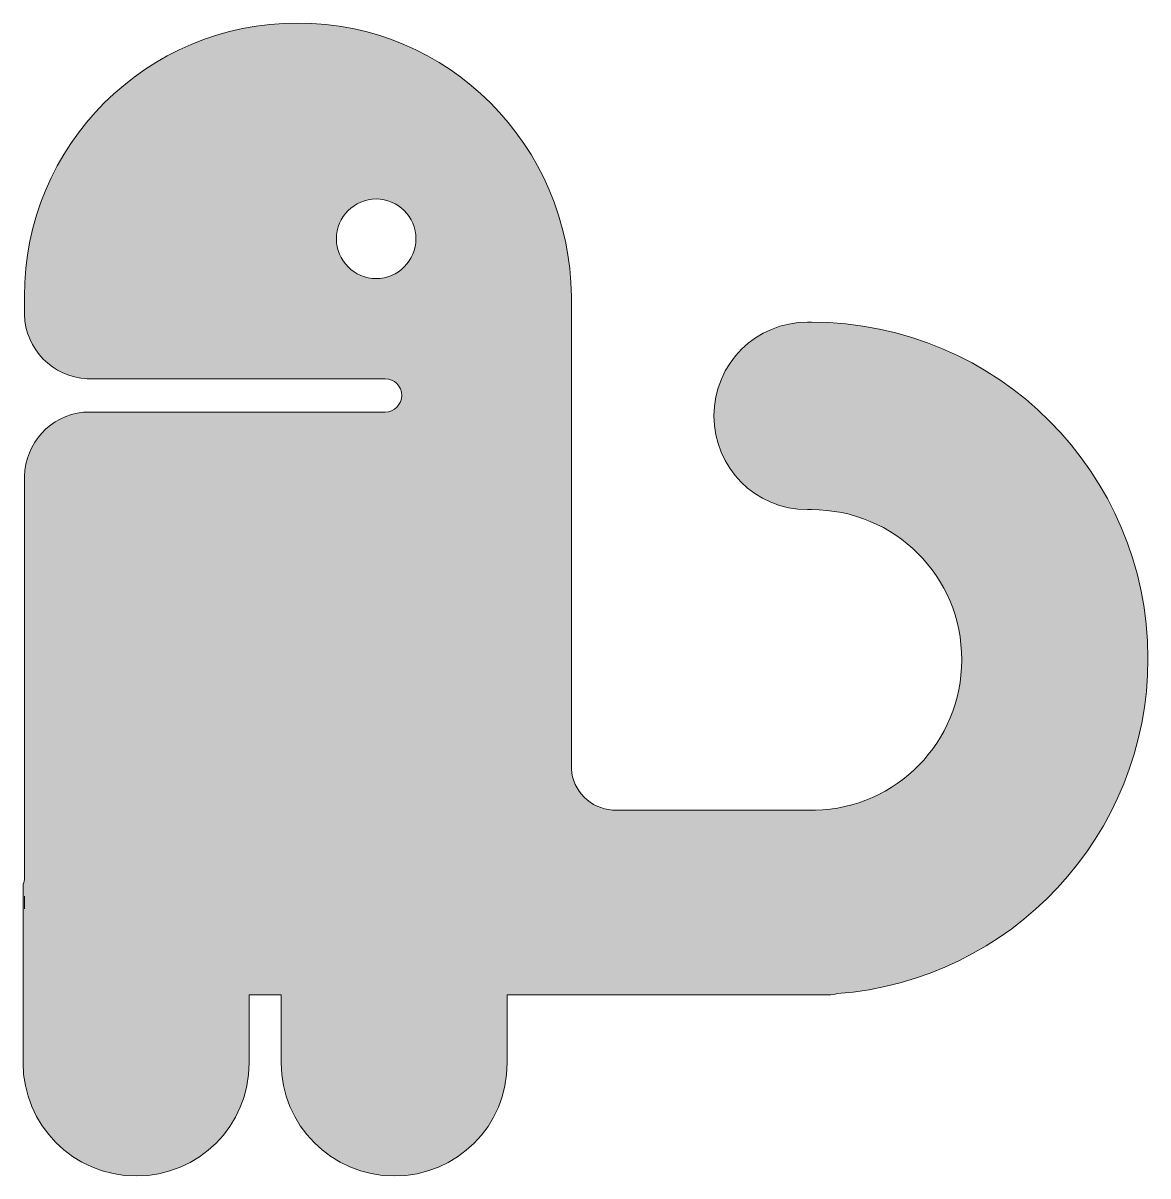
# Model space of a CAD drawing. Header units: inches. Extents: x 6.3 to 93.9, y 30.2 to 120.
import ezdxf

# ---------------------------------------------------------------- set-up
doc = ezdxf.new("R2010")
doc.units = ezdxf.units.IN
doc.header["$MEASUREMENT"] = 0
doc.layers.add('Layer 1', color=7, linetype='Continuous')

# ---------------------------------------------------------------- blocks, each defined once
blk = doc.blocks.new('block 2')
at = {"layer": 'Layer 1', "true_color": 0xffffff}
h = blk.add_hatch(color=7, dxfattribs=at)
h.dxf.hatch_style = 2
edge = h.paths.add_edge_path()
edge.add_spline(control_points=[(11.8, 92.3), (11.8, 92.3), (34.5, 92.3), (34.5, 92.3), (35.2, 92.3), (35.8, 91.7), (35.8, 91), (35.8, 90.3), (35.2, 89.7), (34.5, 89.7), (34.5, 89.7), (12.1, 89.7), (12.1, 89.7), (12.1, 89.7), (11, 89.7), (11, 89.7), (8.4, 89.4), (6.5, 87.3), (6.4, 84.7), (6.4, 84.7), (6.4, 84.5), (6.4, 84.5), (6.4, 84.5), (6.4, 53.3), (6.4, 53.3), (6.4, 53.1), (6.3, 53), (6.3, 52.8), (6.3, 52.8), (6.3, 39), (6.3, 39), (6.3, 34.2), (10.2, 30.2), (15.1, 30.2), (20, 30.2), (23.9, 34.1), (23.9, 39), (23.9, 39), (23.9, 44.3), (23.9, 44.3), (23.9, 44.3), (26.4, 44.3), (26.4, 44.3), (26.4, 44.3), (26.4, 39), (26.4, 39), (26.4, 34.2), (30.3, 30.2), (35.2, 30.2), (40.1, 30.2), (44, 34.1), (44, 39), (44, 39), (44, 44.3), (44, 44.3), (44, 44.3), (68, 44.3), (68, 44.3), (67.9, 44.3), (68.1, 44.3), (68.2, 44.3), (68.2, 44.3), (68.1, 44.3), (68.1, 44.3), (68.1, 44.3), (68.7, 44.3), (68.7, 44.3), (69, 44.3), (69.4, 44.3), (69.7, 44.4), (83.2, 45.4), (93.9, 56.7), (93.9, 70.5), (93.9, 84.9), (82.2, 96.7), (67.7, 96.7), (67.7, 96.7), (67.7, 96.7), (67.7, 96.7), (67.6, 96.7), (67.5, 96.7), (67.4, 96.7), (63.4, 96.7), (60.1, 93.5), (60.1, 89.4), (60.1, 85.4), (63.3, 82.1), (67.4, 82.1), (67.5, 82.1), (67.6, 82.1), (67.7, 82.1), (67.7, 82.1), (67.7, 82.1), (67.7, 82.1), (74.2, 82.1), (79.4, 76.9), (79.4, 70.4), (79.4, 64), (74.3, 58.8), (68, 58.7), (68, 58.7), (52.2, 58.7), (52.2, 58.7), (50.5, 58.8), (49.1, 60.2), (49, 61.9), (49, 61.9), (49, 98.7), (49, 98.7), (48.9, 110.5), (39.4, 120), (27.7, 120), (15.9, 120), (6.4, 110.5), (6.4, 98.7), (6.4, 98.7), (6.4, 97.5), (6.4, 97.5), (6.4, 97.5), (6.4, 97.3), (6.4, 97.3), (6.5, 94.6), (8.6, 92.4), (11.3, 92.3), (11.3, 92.3), (11.8, 92.3), (11.8, 92.3)], knot_values=[0, 0, 0, 0, 1, 1, 1, 2, 2, 2, 3, 3, 3, 4, 4, 4, 5, 5, 5, 6, 6, 6, 7, 7, 7, 8, 8, 8, 9, 9, 9, 10, 10, 10, 11, 11, 11, 12, 12, 12, 13, 13, 13, 14, 14, 14, 15, 15, 15, 16, 16, 16, 17, 17, 17, 18, 18, 18, 19, 19, 19, 20, 20, 20, 21, 21, 21, 22, 22, 22, 23, 23, 23, 24, 24, 24, 25, 25, 25, 26, 26, 26, 27, 27, 27, 28, 28, 28, 29, 29, 29, 30, 30, 30, 31, 31, 31, 32, 32, 32, 33, 33, 33, 34, 34, 34, 35, 35, 35, 36, 36, 36, 37, 37, 37, 38, 38, 38, 39, 39, 39, 40, 40, 40, 41, 41, 41, 42, 42, 42, 42], degree=3, periodic=1)
edge = h.paths.add_edge_path()
edge.add_spline(control_points=[(6.4, 51), (6.4, 51.2), (6.4, 51.3), (6.4, 51.5), (6.4, 51.7), (6.4, 51.8), (6.4, 52), (6.4, 52), (6.4, 51), (6.4, 51)], knot_values=[0, 0, 0, 0, 1, 1, 1, 2, 2, 2, 3, 3, 3, 3], degree=3, periodic=1)
edge = h.paths.add_edge_path()
edge.add_spline(control_points=[(33.8, 100.1), (32.1, 100.1), (30.7, 101.5), (30.7, 103.2), (30.7, 104.9), (32.1, 106.3), (33.8, 106.3), (35.5, 106.3), (36.9, 104.9), (36.9, 103.2), (36.9, 101.5), (35.5, 100.1), (33.8, 100.1)], knot_values=[0, 0, 0, 0, 1, 1, 1, 2, 2, 2, 3, 3, 3, 4, 4, 4, 4], degree=3, periodic=1)
h = blk.add_hatch(color=7, dxfattribs=at)
h.dxf.hatch_style = 2
edge = h.paths.add_edge_path()
edge.add_spline(control_points=[(6.4, 97.5), (6.4, 97.5), (6.4, 97.4), (6.4, 97.4), (6.4, 97.4), (6.4, 97.6), (6.4, 97.6), (6.4, 97.5), (6.4, 97.5), (6.4, 97.5)], knot_values=[0, 0, 0, 0, 1, 1, 1, 2, 2, 2, 3, 3, 3, 3], degree=3, periodic=1)
h = blk.add_hatch(color=7, dxfattribs=at)
h.dxf.hatch_style = 2
edge = h.paths.add_edge_path()
edge.add_spline(control_points=[(6.4, 51), (6.4, 51), (6.4, 52), (6.4, 52), (6.4, 51.8), (6.4, 51.7), (6.4, 51.5), (6.4, 51.3), (6.4, 51.2), (6.4, 51)], knot_values=[0, 0, 0, 0, 1, 1, 1, 2, 2, 2, 3, 3, 3, 3], degree=3, periodic=1)
at = {"layer": 'Layer 1', "lineweight": 0}
for points in [[(11.2, 92.3), (11.2, 92.3)], [(11.8, 92.3), (11.8, 92.3)], [(11, 89.7), (11, 89.7)], [(12.1, 89.7), (12.1, 89.7)], [(6.4, 84.6), (6.4, 84.5), (6.4, 84.7), (6.4, 84.6)]]:
    blk.add_lwpolyline(points, dxfattribs=at)
for points, knots in [([(11.8, 92.3), (11.8, 92.3), (34.5, 92.3), (34.5, 92.3), (35.2, 92.3), (35.8, 91.7), (35.8, 91), (35.8, 90.3), (35.2, 89.7), (34.5, 89.7), (34.5, 89.7), (12.1, 89.7), (12.1, 89.7), (12.1, 89.7), (11, 89.7), (11, 89.7), (8.4, 89.4), (6.5, 87.3), (6.4, 84.7), (6.4, 84.7), (6.4, 84.5), (6.4, 84.5), (6.4, 84.5), (6.4, 53.3), (6.4, 53.3), (6.4, 53.1), (6.3, 53), (6.3, 52.8), (6.3, 52.8), (6.3, 39), (6.3, 39), (6.3, 34.2), (10.2, 30.2), (15.1, 30.2), (20, 30.2), (23.9, 34.1), (23.9, 39), (23.9, 39), (23.9, 44.3), (23.9, 44.3), (23.9, 44.3), (26.4, 44.3), (26.4, 44.3), (26.4, 44.3), (26.4, 39), (26.4, 39), (26.4, 34.2), (30.3, 30.2), (35.2, 30.2), (40.1, 30.2), (44, 34.1), (44, 39), (44, 39), (44, 44.3), (44, 44.3), (44, 44.3), (68, 44.3), (68, 44.3), (67.9, 44.3), (68.1, 44.3), (68.2, 44.3), (68.2, 44.3), (68.1, 44.3), (68.1, 44.3), (68.1, 44.3), (68.7, 44.3), (68.7, 44.3), (69, 44.3), (69.4, 44.3), (69.7, 44.4), (83.2, 45.4), (93.9, 56.7), (93.9, 70.5), (93.9, 84.9), (82.2, 96.7), (67.7, 96.7), (67.7, 96.7), (67.7, 96.7), (67.7, 96.7), (67.6, 96.7), (67.5, 96.7), (67.4, 96.7), (63.4, 96.7), (60.1, 93.5), (60.1, 89.4), (60.1, 85.4), (63.3, 82.1), (67.4, 82.1), (67.5, 82.1), (67.6, 82.1), (67.7, 82.1), (67.7, 82.1), (67.7, 82.1), (67.7, 82.1), (74.2, 82.1), (79.4, 76.9), (79.4, 70.4), (79.4, 64), (74.3, 58.8), (68, 58.7), (68, 58.7), (52.2, 58.7), (52.2, 58.7), (50.5, 58.8), (49.1, 60.2), (49, 61.9), (49, 61.9), (49, 98.7), (49, 98.7), (48.9, 110.5), (39.4, 120), (27.7, 120), (15.9, 120), (6.4, 110.5), (6.4, 98.7), (6.4, 98.7), (6.4, 97.5), (6.4, 97.5), (6.4, 97.5), (6.4, 97.3), (6.4, 97.3), (6.5, 94.6), (8.6, 92.4), (11.3, 92.3), (11.3, 92.3), (11.8, 92.3), (11.8, 92.3)], [0, 0, 0, 0, 1, 1, 1, 2, 2, 2, 3, 3, 3, 4, 4, 4, 5, 5, 5, 6, 6, 6, 7, 7, 7, 8, 8, 8, 9, 9, 9, 10, 10, 10, 11, 11, 11, 12, 12, 12, 13, 13, 13, 14, 14, 14, 15, 15, 15, 16, 16, 16, 17, 17, 17, 18, 18, 18, 19, 19, 19, 20, 20, 20, 21, 21, 21, 22, 22, 22, 23, 23, 23, 24, 24, 24, 25, 25, 25, 26, 26, 26, 27, 27, 27, 28, 28, 28, 29, 29, 29, 30, 30, 30, 31, 31, 31, 32, 32, 32, 33, 33, 33, 34, 34, 34, 35, 35, 35, 36, 36, 36, 37, 37, 37, 38, 38, 38, 39, 39, 39, 40, 40, 40, 41, 41, 41, 42, 42, 42, 42]), ([(33.8, 100.1), (32.1, 100.1), (30.7, 101.5), (30.7, 103.2), (30.7, 104.9), (32.1, 106.3), (33.8, 106.3), (35.5, 106.3), (36.9, 104.9), (36.9, 103.2), (36.9, 101.5), (35.5, 100.1), (33.8, 100.1)], [0, 0, 0, 0, 1, 1, 1, 2, 2, 2, 3, 3, 3, 4, 4, 4, 4]), ([(6.4, 97.5), (6.4, 97.5), (6.4, 97.4), (6.4, 97.4), (6.4, 97.4), (6.4, 97.6), (6.4, 97.6), (6.4, 97.5), (6.4, 97.5), (6.4, 97.5)], [0, 0, 0, 0, 1, 1, 1, 2, 2, 2, 3, 3, 3, 3]), ([(6.4, 51), (6.4, 51.2), (6.4, 51.3), (6.4, 51.5), (6.4, 51.7), (6.4, 51.8), (6.4, 52), (6.4, 52), (6.4, 51), (6.4, 51)], [0, 0, 0, 0, 1, 1, 1, 2, 2, 2, 3, 3, 3, 3]), ([(6.4, 51), (6.4, 51), (6.4, 52), (6.4, 52), (6.4, 51.8), (6.4, 51.7), (6.4, 51.5), (6.4, 51.3), (6.4, 51.2), (6.4, 51)], [0, 0, 0, 0, 1, 1, 1, 2, 2, 2, 3, 3, 3, 3])]:
    blk.add_open_spline(points, degree=3, knots=knots, dxfattribs=at)

msp = doc.modelspace()

# ---------------------------------------------------------------- block references
at = {"layer": 'Layer 1'}
msp.add_blockref('block 2', (0, 0), dxfattribs=at)

doc.saveas('drawing.dxf')
